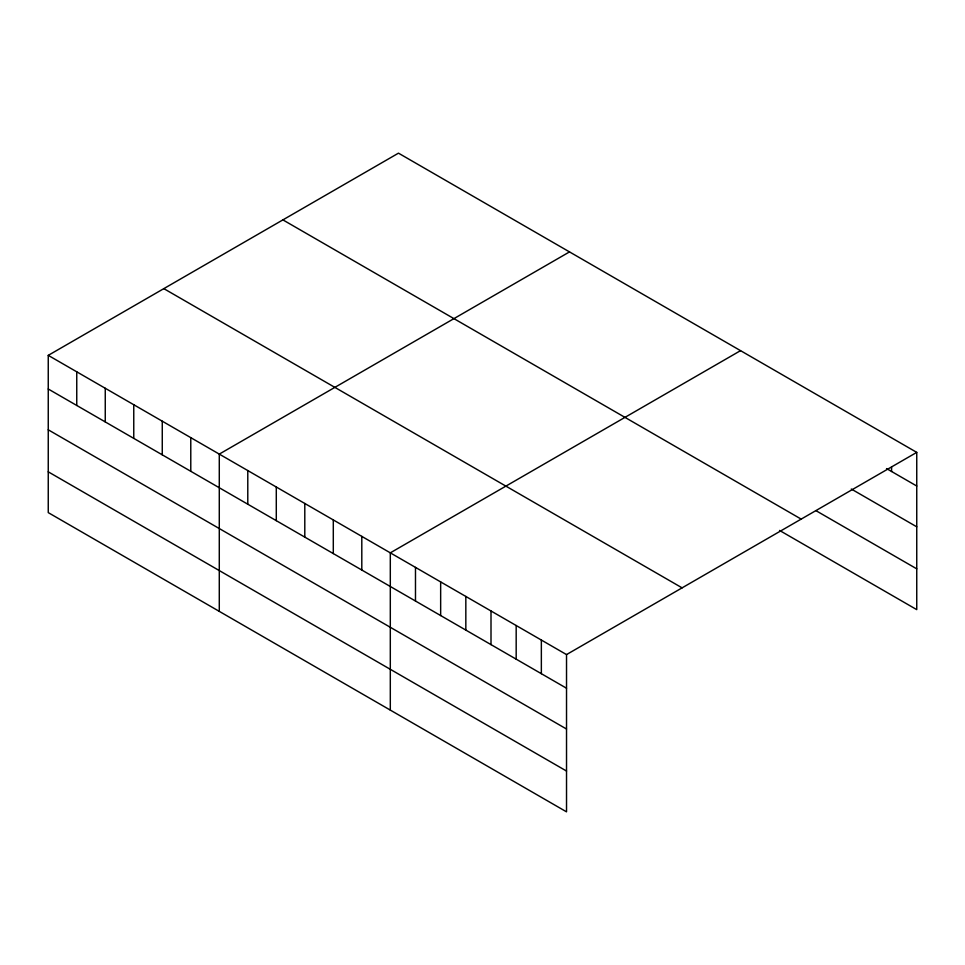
<?xml version="1.0" encoding="UTF-8"?>
<svg xmlns="http://www.w3.org/2000/svg" width="965" height="965" viewBox="0 0 965 965"><rect width="100%" height="100%" fill="white"/><g stroke="black" fill="none" stroke-linecap="round" stroke-linejoin="round"><path stroke-width="1.45" d="M48.25 355.361L566.527 654.584L566.527 811.842L48.25 512.62L48.25 355.361L398.473 153.158L916.75 452.38L916.75 609.639L779.551 530.436M569.507 251.901L219.284 454.105L219.284 611.364M740.541 350.645L390.306 552.849L390.306 710.107M566.527 654.584L916.75 452.38M886.546 468.58L916.75 486.022M851.299 489.026L916.75 526.818M816.052 510.714L916.75 568.843M282.902 219.887L801.179 519.11M163.821 288.632L682.098 587.854M48.25 389.004L566.527 688.226M48.25 429.799L566.527 729.021M48.25 471.825L566.527 771.047M891.576 467.108L891.576 471.487M541.353 640.048L541.353 673.691M516.178 625.513L516.178 659.155M491.004 610.978L491.004 644.62M465.83 596.442L465.83 630.097M440.655 581.907L440.655 615.561M415.481 567.384L415.481 601.026M361.803 536.383L361.803 570.038M333.299 519.93L333.299 553.572M304.795 503.477L304.795 537.119M276.292 487.011L276.292 520.666M247.788 470.558L247.788 504.2M190.78 437.64L190.78 471.294M162.265 421.186L162.265 454.829M133.761 404.733L133.761 438.375M105.257 388.268L105.257 421.922M76.754 371.815L76.754 405.457"/></g></svg>
